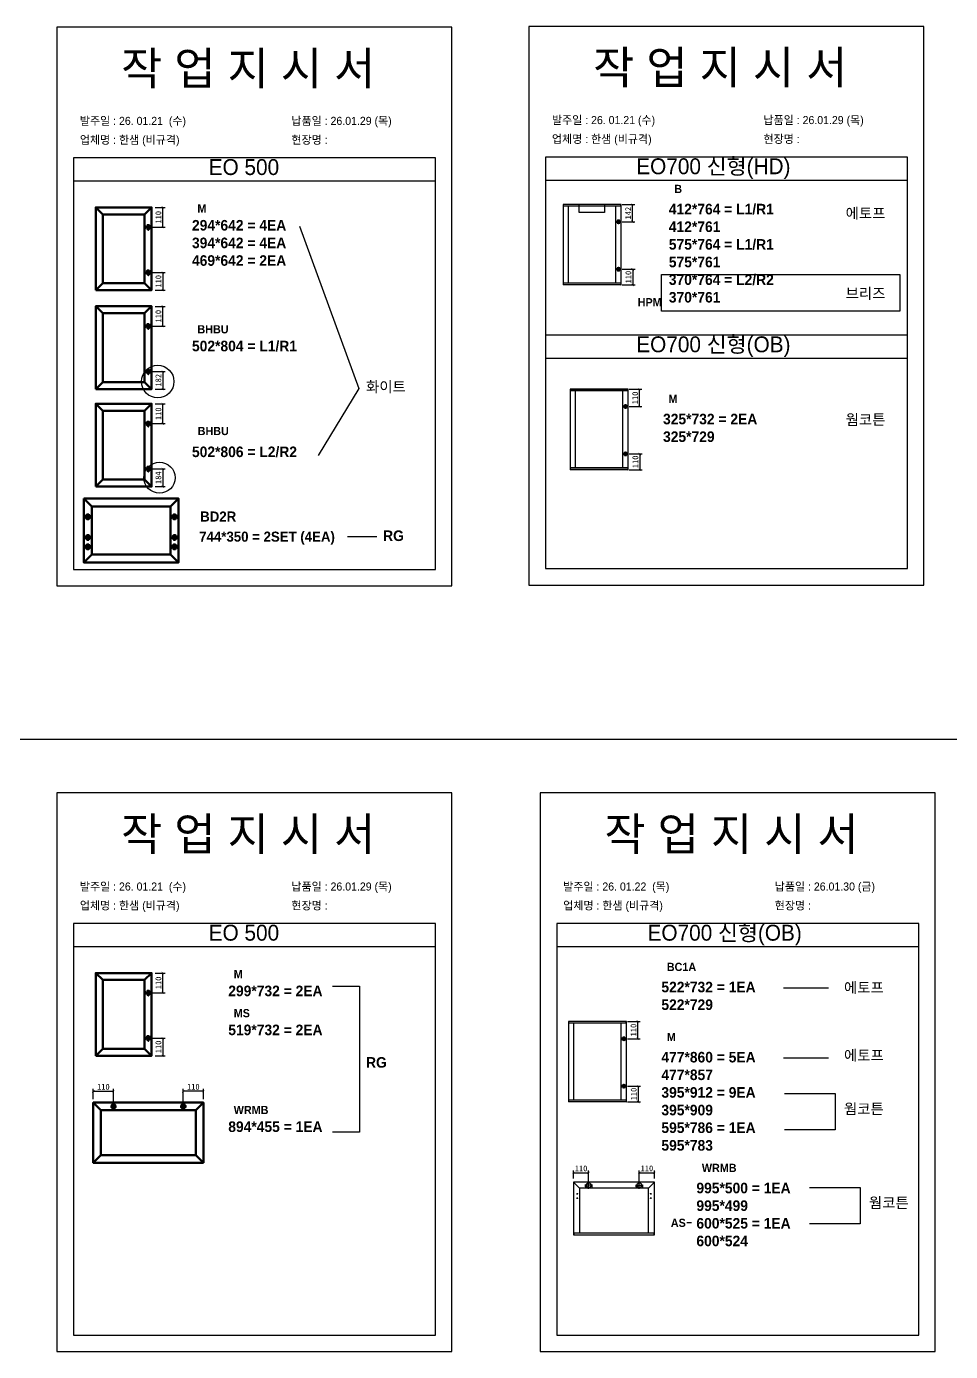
# Model space of a CAD drawing. Header units: millimetres. Extents: x -44117 to 256353, y -2095463 to 65325.
# Drawn here: x 110430 to 114361, y -654183 to -648547 of the extents above; entities that cross this region are included whole.
import ezdxf

# ---------------------------------------------------------------- set-up
doc = ezdxf.new("R2010")
doc.units = ezdxf.units.MM
doc.header["$LTSCALE"] = 10
doc.layers.add('Layer1', color=7, linetype='Continuous', lineweight=70)
doc.styles.add('MtX_Gulim', font='')
doc.styles.get('MtX_Gulim').set_extended_font_data('Gulim', bold=True)
doc.dimstyles.new('ISO-25', dxfattribs={"dimtxt": 2.5, "dimasz": 2.5, "dimexe": 1, "dimexo": 1, "dimtad": 1, "dimtxsty": 'Standard', "dimblk": 'ARCHTICK', "dimcen": 2.5, "dimadec": 0, "dimazin": 0, "dimtfac": 1, "dimtmove": 0, "dimatfit": 3, "dimfxl": 0, "dimarcsym": 0})

# ---------------------------------------------------------------- blocks, each defined once
blk = doc.blocks.new('_ArchTick')
at = {"color": 0, "linetype": 'ByBlock', "const_width": 0.15}
blk.add_lwpolyline([(-0.5, -0.5), (0.5, 0.5)], dxfattribs=at)
blk = doc.blocks.new('*D4579')
at = {"color": 0, "lineweight": -2}
for p, q in [((110977.4, -649316.4), (111020.2, -649316.4)), ((111010.2, -649400.5), (111010.2, -649316.4)), ((110963.3, -649400.5), (111020.2, -649400.5))]:
    blk.add_line(p, q, dxfattribs=at)
at = {"layer": 'Defpoints', "color": 0}
for p in [(110962.4, -649316.4), (111010.2, -649316.4), (110948.3, -649400.5)]:
    blk.add_point(p, dxfattribs=at)
at = {"color": 0, "lineweight": -2, "xscale": 10, "yscale": 10, "zscale": 10}
for p, rotation in [((111010.2, -649316.4), 90), ((111010.2, -649400.5), 270)]:
    blk.add_blockref('_ArchTick', p, dxfattribs=dict(at, rotation=rotation))
at = {"color": 0, "insert": (110991.4, -649358.5), "char_height": 25, "attachment_point": 5, "rotation": 90}
blk.add_mtext('110', dxfattribs=at)
blk = doc.blocks.new('*D4580')
at = {"color": 0, "lineweight": -2}
for p, q in [((110963.3, -649593.1), (111020.2, -649593.1)), ((111010.2, -649593.1), (111010.2, -649668.4)), ((110977.4, -649668.4), (111020.2, -649668.4))]:
    blk.add_line(p, q, dxfattribs=at)
at = {"layer": 'Defpoints', "color": 0}
for p in [(110948.3, -649593.1), (110962.4, -649668.4), (111010.2, -649668.4)]:
    blk.add_point(p, dxfattribs=at)
at = {"color": 0, "lineweight": -2, "xscale": 10, "yscale": 10, "zscale": 10}
for p, rotation in [((111010.2, -649593.1), 90), ((111010.2, -649668.4), 270)]:
    blk.add_blockref('_ArchTick', p, dxfattribs=dict(at, rotation=rotation))
at = {"color": 0, "insert": (110991.4, -649630.8), "char_height": 25, "attachment_point": 5, "rotation": 90}
blk.add_mtext('110', dxfattribs=at)
blk = doc.blocks.new('*D4581')
at = {"color": 0, "lineweight": -2}
for p, q in [((110977.4, -649737.4), (111020.2, -649737.4)), ((111010.2, -649821.5), (111010.2, -649737.4)), ((110963.3, -649821.5), (111020.2, -649821.5))]:
    blk.add_line(p, q, dxfattribs=at)
at = {"layer": 'Defpoints', "color": 0}
for p in [(110962.4, -649737.4), (111010.2, -649737.4), (110948.3, -649821.5)]:
    blk.add_point(p, dxfattribs=at)
at = {"color": 0, "lineweight": -2, "xscale": 10, "yscale": 10, "zscale": 10}
for p, rotation in [((111010.2, -649737.4), 90), ((111010.2, -649821.5), 270)]:
    blk.add_blockref('_ArchTick', p, dxfattribs=dict(at, rotation=rotation))
at = {"color": 0, "insert": (110991.4, -649779.4), "char_height": 25, "attachment_point": 5, "rotation": 90}
blk.add_mtext('110', dxfattribs=at)
blk = doc.blocks.new('*D4582')
at = {"color": 0, "lineweight": -2}
for p, q in [((110963.3, -650014.1), (111020.2, -650014.1)), ((111010.2, -650014.1), (111010.2, -650089.4)), ((110977.4, -650089.4), (111020.2, -650089.4))]:
    blk.add_line(p, q, dxfattribs=at)
at = {"layer": 'Defpoints', "color": 0}
for p in [(110948.3, -650014.1), (110962.4, -650089.4), (111010.2, -650089.4)]:
    blk.add_point(p, dxfattribs=at)
at = {"color": 0, "lineweight": -2, "xscale": 10, "yscale": 10, "zscale": 10}
for p, rotation in [((111010.2, -650014.1), 90), ((111010.2, -650089.4), 270)]:
    blk.add_blockref('_ArchTick', p, dxfattribs=dict(at, rotation=rotation))
at = {"color": 0, "insert": (110991.4, -650051.7), "char_height": 25, "attachment_point": 5, "rotation": 90}
blk.add_mtext('182', dxfattribs=at)
blk = doc.blocks.new('*D4583')
at = {"color": 0, "lineweight": -2}
for p, q in [((110977.4, -650152.1), (111020.2, -650152.1)), ((111010.2, -650236.3), (111010.2, -650152.1)), ((110963.3, -650236.3), (111020.2, -650236.3))]:
    blk.add_line(p, q, dxfattribs=at)
at = {"layer": 'Defpoints', "color": 0}
for p in [(110962.4, -650152.1), (111010.2, -650152.1), (110948.3, -650236.3)]:
    blk.add_point(p, dxfattribs=at)
at = {"color": 0, "lineweight": -2, "xscale": 10, "yscale": 10, "zscale": 10}
for p, rotation in [((111010.2, -650152.1), 90), ((111010.2, -650236.3), 270)]:
    blk.add_blockref('_ArchTick', p, dxfattribs=dict(at, rotation=rotation))
at = {"color": 0, "insert": (110991.4, -650194.2), "char_height": 25, "attachment_point": 5, "rotation": 90}
blk.add_mtext('110', dxfattribs=at)
blk = doc.blocks.new('*D4584')
at = {"color": 0, "lineweight": -2}
for p, q in [((110963.3, -650428.8), (111020.2, -650428.8)), ((111010.2, -650428.8), (111010.2, -650504.2)), ((110977.4, -650504.2), (111020.2, -650504.2))]:
    blk.add_line(p, q, dxfattribs=at)
at = {"layer": 'Defpoints', "color": 0}
for p in [(110948.3, -650428.8), (110962.4, -650504.2), (111010.2, -650504.2)]:
    blk.add_point(p, dxfattribs=at)
at = {"color": 0, "lineweight": -2, "xscale": 10, "yscale": 10, "zscale": 10}
for p, rotation in [((111010.2, -650428.8), 90), ((111010.2, -650504.2), 270)]:
    blk.add_blockref('_ArchTick', p, dxfattribs=dict(at, rotation=rotation))
at = {"color": 0, "insert": (110991.4, -650466.5), "char_height": 25, "attachment_point": 5, "rotation": 90}
blk.add_mtext('184', dxfattribs=at)
blk = doc.blocks.new('*D4585')
at = {"color": 0, "lineweight": -2}
for p, q in [((112964.1, -649304.1), (113018.7, -649304.1)), ((113008.7, -649377.7), (113008.7, -649304.1)), ((112964.1, -649377.7), (113018.7, -649377.7))]:
    blk.add_line(p, q, dxfattribs=at)
at = {"layer": 'Defpoints', "color": 0}
for p in [(112949.1, -649304.1), (113008.7, -649304.1), (112949.1, -649377.7)]:
    blk.add_point(p, dxfattribs=at)
at = {"color": 0, "lineweight": -2, "xscale": 10, "yscale": 10, "zscale": 10}
for p, rotation in [((113008.7, -649304.1), 90), ((113008.7, -649377.7), 270)]:
    blk.add_blockref('_ArchTick', p, dxfattribs=dict(at, rotation=rotation))
at = {"color": 0, "insert": (112989.9, -649340.9), "char_height": 25, "attachment_point": 5, "rotation": 90}
blk.add_mtext('142', dxfattribs=at)
blk = doc.blocks.new('*D4586')
at = {"color": 0, "lineweight": -2}
for p, q in [((112964.1, -649579.6), (113019.6, -649579.6)), ((113009.6, -649579.6), (113009.6, -649646.5)), ((112964.1, -649646.5), (113019.6, -649646.5))]:
    blk.add_line(p, q, dxfattribs=at)
at = {"layer": 'Defpoints', "color": 0}
for p in [(112949.1, -649579.6), (112949.1, -649646.5), (113009.6, -649646.5)]:
    blk.add_point(p, dxfattribs=at)
at = {"color": 0, "lineweight": -2, "xscale": 10, "yscale": 10, "zscale": 10}
for p, rotation in [((113009.6, -649579.6), 90), ((113009.6, -649646.5), 270)]:
    blk.add_blockref('_ArchTick', p, dxfattribs=dict(at, rotation=rotation))
at = {"color": 0, "insert": (112990.9, -649613), "char_height": 25, "attachment_point": 5, "rotation": 90}
blk.add_mtext('110', dxfattribs=at)
blk = doc.blocks.new('*D4587')
at = {"color": 0, "lineweight": -2}
for p, q in [((112993.8, -650090), (113048.5, -650090)), ((113038.5, -650163.6), (113038.5, -650090)), ((112993.8, -650163.6), (113048.5, -650163.6))]:
    blk.add_line(p, q, dxfattribs=at)
at = {"layer": 'Defpoints', "color": 0}
for p in [(112978.8, -650090), (113038.5, -650090), (112978.8, -650163.6)]:
    blk.add_point(p, dxfattribs=at)
at = {"color": 0, "lineweight": -2, "xscale": 10, "yscale": 10, "zscale": 10}
for p, rotation in [((113038.5, -650090), 90), ((113038.5, -650163.6), 270)]:
    blk.add_blockref('_ArchTick', p, dxfattribs=dict(at, rotation=rotation))
at = {"color": 0, "insert": (113019.7, -650126.8), "char_height": 25, "attachment_point": 5, "rotation": 90}
blk.add_mtext('110', dxfattribs=at)
blk = doc.blocks.new('*D4588')
at = {"color": 0, "lineweight": -2}
for p, q in [((112993.8, -650365.5), (113049.4, -650365.5)), ((113039.4, -650365.5), (113039.4, -650432.3)), ((112993.8, -650432.3), (113049.4, -650432.3))]:
    blk.add_line(p, q, dxfattribs=at)
at = {"layer": 'Defpoints', "color": 0}
for p in [(112978.8, -650365.5), (112978.8, -650432.3), (113039.4, -650432.3)]:
    blk.add_point(p, dxfattribs=at)
at = {"color": 0, "lineweight": -2, "xscale": 10, "yscale": 10, "zscale": 10}
for p, rotation in [((113039.4, -650365.5), 90), ((113039.4, -650432.3), 270)]:
    blk.add_blockref('_ArchTick', p, dxfattribs=dict(at, rotation=rotation))
at = {"color": 0, "insert": (113020.7, -650398.9), "char_height": 25, "attachment_point": 5, "rotation": 90}
blk.add_mtext('110', dxfattribs=at)
blk = doc.blocks.new('*D4595')
at = {"color": 0, "lineweight": -2}
for p, q in [((110977.4, -652573.3), (111020.2, -652573.3)), ((111010.2, -652657.5), (111010.2, -652573.3)), ((110963.3, -652657.5), (111020.2, -652657.5))]:
    blk.add_line(p, q, dxfattribs=at)
at = {"layer": 'Defpoints', "color": 0}
for p in [(110962.4, -652573.3), (111010.2, -652573.3), (110948.3, -652657.5)]:
    blk.add_point(p, dxfattribs=at)
at = {"color": 0, "lineweight": -2, "xscale": 10, "yscale": 10, "zscale": 10}
for p, rotation in [((111010.2, -652573.3), 90), ((111010.2, -652657.5), 270)]:
    blk.add_blockref('_ArchTick', p, dxfattribs=dict(at, rotation=rotation))
at = {"color": 0, "insert": (110991.4, -652615.4), "char_height": 25, "attachment_point": 5, "rotation": 90}
blk.add_mtext('110', dxfattribs=at)
blk = doc.blocks.new('*D4596')
at = {"color": 0, "lineweight": -2}
for p, q in [((110963.3, -652850.1), (111020.2, -652850.1)), ((111010.2, -652850.1), (111010.2, -652925.4)), ((110977.4, -652925.4), (111020.2, -652925.4))]:
    blk.add_line(p, q, dxfattribs=at)
at = {"layer": 'Defpoints', "color": 0}
for p in [(110948.3, -652850.1), (110962.4, -652925.4), (111010.2, -652925.4)]:
    blk.add_point(p, dxfattribs=at)
at = {"color": 0, "lineweight": -2, "xscale": 10, "yscale": 10, "zscale": 10}
for p, rotation in [((111010.2, -652850.1), 90), ((111010.2, -652925.4), 270)]:
    blk.add_blockref('_ArchTick', p, dxfattribs=dict(at, rotation=rotation))
at = {"color": 0, "insert": (110991.4, -652887.7), "char_height": 25, "attachment_point": 5, "rotation": 90}
blk.add_mtext('110', dxfattribs=at)
blk = doc.blocks.new('*D4597')
at = {"color": 0, "lineweight": -2}
for p, q in [((112986.8, -652779.2), (113041.4, -652779.2)), ((113031.4, -652852.8), (113031.4, -652779.2)), ((112986.8, -652852.8), (113041.4, -652852.8))]:
    blk.add_line(p, q, dxfattribs=at)
at = {"layer": 'Defpoints', "color": 0}
for p in [(112971.8, -652779.2), (113031.4, -652779.2), (112971.8, -652852.8)]:
    blk.add_point(p, dxfattribs=at)
at = {"color": 0, "lineweight": -2, "xscale": 10, "yscale": 10, "zscale": 10}
for p, rotation in [((113031.4, -652779.2), 90), ((113031.4, -652852.8), 270)]:
    blk.add_blockref('_ArchTick', p, dxfattribs=dict(at, rotation=rotation))
at = {"color": 0, "insert": (113012.7, -652816), "char_height": 25, "attachment_point": 5, "rotation": 90}
blk.add_mtext('110', dxfattribs=at)
blk = doc.blocks.new('*D4598')
at = {"color": 0, "lineweight": -2}
for p, q in [((112986.8, -653054.7), (113042.4, -653054.7)), ((113032.4, -653054.7), (113032.4, -653121.5)), ((112986.8, -653121.5), (113042.4, -653121.5))]:
    blk.add_line(p, q, dxfattribs=at)
at = {"layer": 'Defpoints', "color": 0}
for p in [(112971.8, -653054.7), (112971.8, -653121.5), (113032.4, -653121.5)]:
    blk.add_point(p, dxfattribs=at)
at = {"color": 0, "lineweight": -2, "xscale": 10, "yscale": 10, "zscale": 10}
for p, rotation in [((113032.4, -653054.7), 90), ((113032.4, -653121.5), 270)]:
    blk.add_blockref('_ArchTick', p, dxfattribs=dict(at, rotation=rotation))
at = {"color": 0, "insert": (113013.6, -653088.1), "char_height": 25, "attachment_point": 5, "rotation": 90}
blk.add_mtext('110', dxfattribs=at)
blk = doc.blocks.new('*D4599')
at = {"color": 0, "lineweight": -2}
for p, q in [((112757.5, -653447.9), (112757.5, -653413.3)), ((112757.5, -653423.3), (112822, -653423.3)), ((112822, -653460.6), (112822, -653413.3))]:
    blk.add_line(p, q, dxfattribs=at)
at = {"layer": 'Defpoints', "color": 0}
for p in [(112822, -653423.3), (112757.5, -653462.9), (112822, -653475.6)]:
    blk.add_point(p, dxfattribs=at)
at = {"color": 0, "lineweight": -2, "xscale": 10, "yscale": 10, "zscale": 10, "rotation": 180}
blk.add_blockref('_ArchTick', (112757.5, -653423.3), dxfattribs=at)
at = {"color": 0, "lineweight": -2, "xscale": 10, "yscale": 10, "zscale": 10}
blk.add_blockref('_ArchTick', (112822, -653423.3), dxfattribs=at)
at = {"color": 0, "insert": (112789.7, -653404.6), "char_height": 25, "attachment_point": 5}
blk.add_mtext('110', dxfattribs=at)
blk = doc.blocks.new('*D4600')
at = {"color": 0, "lineweight": -2}
for p, q in [((113037.5, -653460.6), (113037.5, -653413.3)), ((113037.5, -653423.3), (113102.1, -653423.3)), ((113102.1, -653447.9), (113102.1, -653413.3))]:
    blk.add_line(p, q, dxfattribs=at)
at = {"layer": 'Defpoints', "color": 0}
for p in [(113102.1, -653423.3), (113037.5, -653475.6), (113102.1, -653462.9)]:
    blk.add_point(p, dxfattribs=at)
at = {"color": 0, "lineweight": -2, "xscale": 10, "yscale": 10, "zscale": 10, "rotation": 180}
blk.add_blockref('_ArchTick', (113037.5, -653423.3), dxfattribs=at)
at = {"color": 0, "lineweight": -2, "xscale": 10, "yscale": 10, "zscale": 10}
blk.add_blockref('_ArchTick', (113102.1, -653423.3), dxfattribs=at)
at = {"color": 0, "insert": (113069.8, -653404.6), "char_height": 25, "attachment_point": 5}
blk.add_mtext('110', dxfattribs=at)
blk = doc.blocks.new('*D4605')
at = {"color": 0, "lineweight": -2}
for p, q in [((110714.5, -653109.3), (110714.5, -653066.4)), ((110714.5, -653076.4), (110800.4, -653076.4)), ((110800.4, -653125.7), (110800.4, -653066.4))]:
    blk.add_line(p, q, dxfattribs=at)
at = {"layer": 'Defpoints', "color": 0}
for p in [(110800.4, -653076.4), (110714.5, -653124.3), (110800.4, -653140.7)]:
    blk.add_point(p, dxfattribs=at)
at = {"color": 0, "lineweight": -2, "xscale": 10, "yscale": 10, "zscale": 10, "rotation": 180}
blk.add_blockref('_ArchTick', (110714.5, -653076.4), dxfattribs=at)
at = {"color": 0, "lineweight": -2, "xscale": 10, "yscale": 10, "zscale": 10}
blk.add_blockref('_ArchTick', (110800.4, -653076.4), dxfattribs=at)
at = {"color": 0, "insert": (110757.5, -653057.7), "char_height": 25, "attachment_point": 5}
blk.add_mtext('110', dxfattribs=at)
blk = doc.blocks.new('*D4606')
at = {"color": 0, "lineweight": -2}
for p, q in [((111097.2, -653125.7), (111097.2, -653066.4)), ((111183.1, -653076.4), (111097.2, -653076.4)), ((111183.1, -653109.3), (111183.1, -653066.4))]:
    blk.add_line(p, q, dxfattribs=at)
at = {"layer": 'Defpoints', "color": 0}
for p in [(111097.2, -653076.4), (111097.2, -653140.7), (111183.1, -653124.3)]:
    blk.add_point(p, dxfattribs=at)
at = {"color": 0, "lineweight": -2, "xscale": 10, "yscale": 10, "zscale": 10, "rotation": 180}
blk.add_blockref('_ArchTick', (111097.2, -653076.4), dxfattribs=at)
at = {"color": 0, "lineweight": -2, "xscale": 10, "yscale": 10, "zscale": 10}
blk.add_blockref('_ArchTick', (111183.1, -653076.4), dxfattribs=at)
at = {"color": 0, "insert": (111140.1, -653057.7), "char_height": 25, "attachment_point": 5}
blk.add_mtext('110', dxfattribs=at)

msp = doc.modelspace()

# ---------------------------------------------------------------- linework, layer by layer
for p, q in [((112169.80596, -649105.59826), (110629.80596, -649105.59826)), ((114178.11329, -649102.17754), (112638.11329, -649102.17754)), ((112169.80596, -649205.59826), (110629.80596, -649205.59826)), ((114178.11329, -649202.17754), (112638.11329, -649202.17754)), ((112713.20784, -649304.34381), (112713.20784, -649646.2307)), ((112959.70848, -649304.78654), (112713.20784, -649304.78654)), ((112959.46252, -649304.09785), (112713.4538, -649304.09785)), ((112958.47867, -649311.4767), (112958.47867, -649304.09785)), ((112959.70848, -649646.2307), (112959.70848, -649304.34381)), ((112959.70848, -649311.4767), (112713.20784, -649311.4767)), ((112735.09844, -649310.98478), (112735.09844, -649639.09781)), ((112937.57192, -649639.09781), (112937.57192, -649311.4767)), ((111591.45953, -649395.85878), (111844.75641, -650086.89202)), ((112959.70848, -649639.09781), (112713.20784, -649639.09781)), ((112959.70848, -649645.78797), (112713.20784, -649645.78797)), ((112959.46252, -649646.47667), (112713.4538, -649646.47667)), ((112714.43765, -649646.47667), (112714.43765, -649639.09781)), ((112958.47867, -649639.09781), (112958.47867, -649646.47667)), ((114178.11329, -649859.609), (112638.11329, -649859.609)), ((114178.11329, -649959.609), (112638.11329, -649959.609)), ((111844.75641, -650086.89202), (111670.91905, -650371.84119)), ((112742.98271, -650090.21255), (112742.98271, -650432.09944)), ((112989.48335, -650090.65528), (112742.98271, -650090.65528)), ((112989.48335, -650097.34545), (112742.98271, -650097.34545)), ((112989.23739, -650089.96659), (112743.22867, -650089.96659)), ((112764.87331, -650096.85352), (112764.87331, -650424.96656)), ((112967.34679, -650424.96656), (112967.34679, -650097.34545)), ((112988.25354, -650097.34545), (112988.25354, -650089.96659)), ((112989.48335, -650432.09944), (112989.48335, -650090.21255)), ((112989.48335, -650424.96656), (112742.98271, -650424.96656)), ((112989.48335, -650431.65672), (112742.98271, -650431.65672)), ((112989.23739, -650432.34541), (112743.22867, -650432.34541)), ((112744.21252, -650432.34541), (112744.21252, -650424.96656)), ((112988.25354, -650424.96656), (112988.25354, -650432.34541)), ((111795.41569, -650716.12822), (111921.44934, -650716.12822)), ((112169.80596, -652362.55352), (110629.80596, -652362.55352)), ((114226.11402, -652362.55352), (112686.11402, -652362.55352)), ((112169.80596, -652462.55352), (110629.80596, -652462.55352)), ((114226.11402, -652462.55352), (112686.11402, -652462.55352)), ((113650.43453, -652635.92199), (113842.57774, -652635.92199)), ((112735.94829, -652779.41176), (112735.94829, -653121.29865)), ((112982.44894, -652779.85449), (112735.94829, -652779.85449)), ((112982.44894, -652786.54465), (112735.94829, -652786.54465)), ((112982.20297, -652779.1658), (112736.19426, -652779.1658)), ((112757.83889, -652786.05273), (112757.83889, -653114.16576)), ((112960.31237, -653114.16576), (112960.31237, -652786.54465)), ((112981.21913, -652786.54465), (112981.21913, -652779.1658)), ((112982.44894, -653121.29865), (112982.44894, -652779.41176)), ((113650.43453, -652934.24962), (113842.57774, -652934.24962)), ((112982.44894, -653114.16576), (112735.94829, -653114.16576)), ((112982.44894, -653120.85592), (112735.94829, -653120.85592)), ((112982.20297, -653121.54462), (112736.19426, -653121.54462)), ((112737.1781, -653121.54462), (112737.1781, -653114.16576)), ((112981.21913, -653114.16576), (112981.21913, -653121.54462)), ((112757.17889, -653462.89565), (112757.17889, -653687.23597)), ((112783.51964, -653489.2364), (112757.26557, -653462.68637)), ((113102.06472, -653462.59968), (112757.47485, -653462.59968)), ((112838.13832, -653475.62208), (112805.85149, -653475.62208)), ((112808.67654, -653479.17364), (112808.67654, -653483.90905)), ((112821.9949, -653491.76549), (112821.9949, -653459.47866)), ((112835.31326, -653479.17364), (112835.31326, -653483.90905)), ((113021.40126, -653475.62208), (113053.6881, -653475.62208)), ((113024.22633, -653479.17364), (113024.22633, -653483.90905)), ((113037.54469, -653491.76549), (113037.54469, -653459.47866)), ((113050.86304, -653479.17364), (113050.86304, -653483.90905)), ((113076.01993, -653489.2364), (113102.274, -653462.68637)), ((113102.36069, -653687.23597), (113102.36069, -653462.89565)), ((112770.49725, -653512.32155), (112776.41652, -653512.32155)), ((112770.49725, -653531.26321), (112776.41652, -653531.26321)), ((112773.45688, -653509.36192), (112773.45688, -653515.28118)), ((112773.45688, -653528.30358), (112773.45688, -653534.22285)), ((112783.51964, -653489.2364), (112783.51964, -653679.24496)), ((113076.01993, -653489.2364), (112783.51964, -653489.2364)), ((112811.04425, -653481.54135), (112806.30883, -653481.54135)), ((112837.68096, -653481.54135), (112832.94555, -653481.54135)), ((113026.59404, -653481.54135), (113021.85862, -653481.54135)), ((113053.23075, -653481.54135), (113048.49534, -653481.54135)), ((113076.01993, -653678.65303), (113076.01993, -653489.2364)), ((113089.04233, -653512.32155), (113083.12306, -653512.32155)), ((113089.04233, -653531.26321), (113083.12306, -653531.26321)), ((113086.0827, -653509.36192), (113086.0827, -653515.28118)), ((113086.0827, -653528.30358), (113086.0827, -653534.22285)), ((113239.53322, -653634.01626), (113260.07485, -653634.01626)), ((112757.17889, -653678.65303), (113102.36069, -653678.65303)), ((112757.17889, -653686.70324), (113102.06472, -653686.70324)), ((112757.47485, -653687.53194), (113102.06472, -653687.53194)), ((112758.6587, -653678.65303), (112758.6587, -653687.53194)), ((113100.88087, -653687.53194), (113100.88087, -653678.65303))]:
    msp.add_line(p, q)
at = {"color": 1}
msp.add_line((104015.69829, -651579.06976), (196284.84516, -651579.06976), dxfattribs=at)
msp.add_line((104015.69829, -651579.06976), (196284.84516, -651579.06976), dxfattribs=at)
for points in [[(110559.80596, -650926.42853), (112239.80596, -650926.42853), (112239.80596, -648550.42853), (110559.80596, -648550.42853)], [(112568.11329, -650923.00782), (114248.11329, -650923.00782), (114248.11329, -648547.00782), (112568.11329, -648547.00782)], [(113131.54085, -649602.3849), (114145.95798, -649602.3849), (114145.95798, -649758.49169), (113131.54085, -649758.49169)], [(110559.80596, -654183.3838), (112239.80596, -654183.3838), (112239.80596, -651807.3838), (110559.80596, -651807.3838)], [(112616.11402, -654183.3838), (114296.11402, -654183.3838), (114296.11402, -651807.3838), (112616.11402, -651807.3838)]]:
    msp.add_lwpolyline(points, close=True)
for points in [[(110629.80596, -649105.59826), (110629.80596, -650856.42853), (112169.80596, -650856.42853), (112169.80596, -649105.59826)], [(112638.11329, -649102.17754), (112638.11329, -650853.00782), (114178.11329, -650853.00782), (114178.11329, -649102.17754)], [(112889.95073, -649304.09785), (112889.95073, -649337.61627), (112781.88073, -649337.61627), (112781.88073, -649304.09785)], [(110629.80596, -652362.55352), (110629.80596, -654113.3838), (112169.80596, -654113.3838), (112169.80596, -652362.55352)], [(112686.11402, -652362.55352), (112686.11402, -654113.3838), (114226.11402, -654113.3838), (114226.11402, -652362.55352)], [(111731.83237, -652628.85851), (111847.66991, -652628.85851), (111847.66991, -653249.87642), (111731.83237, -653249.87642)], [(113655.49093, -653085.94163), (113870.38795, -653085.94163), (113870.38795, -653240.16185), (113655.49093, -653240.16185)], [(113761.67534, -653485.39727), (113976.57236, -653485.39727), (113976.57236, -653639.61749), (113761.67534, -653639.61749)]]:
    msp.add_lwpolyline(points)
for centre, radius in [((110988.54216, -650057.44566), 69.1648), ((110996.22714, -650466.2865), 66.09081)]:
    msp.add_circle(centre, radius, dxfattribs=at)
for centre, radius in [((112808.67654, -653481.54135), 0.94708), ((112821.9949, -653475.62208), 10.35872), ((112835.31326, -653481.54135), 0.94708), ((113024.22633, -653481.54135), 0.94708), ((113037.54469, -653475.62208), 10.35872), ((113050.86304, -653481.54135), 0.94708), ((112773.45688, -653512.32155), 0.88789), ((112773.45688, -653531.26321), 0.88789), ((113086.0827, -653512.32155), 0.88789), ((113086.0827, -653531.26321), 0.88789)]:
    msp.add_circle(centre, radius)
for centre, radius, start, end in [((112959.46252, -649304.34381), 0.24596, 0, 90), ((112713.4538, -649646.2307), 0.24596, 180, 270), ((112959.46252, -649646.2307), 0.24596, 270, 0), ((112989.23739, -650090.21255), 0.24596, 0, 90), ((112743.22867, -650432.09945), 0.24596, 180, 270), ((112989.23739, -650432.09945), 0.24596, 270, 0), ((112982.20297, -652779.41176), 0.24596, 0, 90), ((112736.19426, -653121.29865), 0.24596, 180, 270), ((112982.20297, -653121.29865), 0.24596, 270, 0), ((112757.47485, -653462.89565), 0.29596, 90, 180), ((113102.06472, -653462.89565), 0.29596, 0, 90), ((112757.47485, -653687.23597), 0.29596, 180, 270), ((113102.06472, -653687.23597), 0.29596, 270, 0)]:
    msp.add_arc(centre, radius, start, end)
at = {"layer": 'Layer1'}
for p, q in [((110754.86342, -649346.03137), (110725.21308, -649316.38103)), ((110932.76547, -649346.03137), (110962.41581, -649316.38103)), ((110936.02315, -649400.52593), (110960.67215, -649400.52593)), ((112949.0705, -649368.64913), (112949.0705, -649386.77953)), ((112949.0705, -649588.65749), (112949.0705, -649570.52709)), ((110725.21308, -649668.41792), (110754.86342, -649638.76758)), ((110962.41581, -649668.41792), (110932.76547, -649638.76758)), ((110932.76547, -649638.76758), (110962.41581, -649668.41792)), ((110936.02315, -649593.09476), (110960.67215, -649593.09476)), ((110754.86342, -649767.0161), (110725.21308, -649737.36576)), ((110932.76547, -649767.0161), (110962.41581, -649737.36576)), ((110936.02315, -649821.51066), (110960.67215, -649821.51066)), ((110936.02315, -650014.07949), (110960.67215, -650014.07949)), ((110725.21308, -650089.40265), (110754.86342, -650059.75231)), ((110962.41581, -650089.40265), (110932.76547, -650059.75231)), ((110932.76547, -650059.75231), (110962.41581, -650089.40265)), ((110754.86342, -650181.76477), (110725.21308, -650152.11443)), ((110932.76547, -650181.76477), (110962.41581, -650152.11443)), ((112978.84537, -650154.51787), (112978.84537, -650172.64827)), ((110936.02315, -650236.25933), (110960.67215, -650236.25933)), ((112978.84537, -650374.52623), (112978.84537, -650356.39583)), ((110936.02315, -650428.82816), (110960.67215, -650428.82816)), ((110725.21308, -650504.15132), (110754.86342, -650474.50098)), ((110962.41581, -650504.15132), (110932.76547, -650474.50098)), ((110932.76547, -650474.50098), (110962.41581, -650504.15132)), ((110674.18052, -650555.23294), (110708.14915, -650589.20157)), ((111043.51955, -650589.20157), (111077.48818, -650555.23294)), ((110691.04691, -650618.66734), (110691.04691, -650646.90622)), ((111059.88725, -650618.66734), (111059.88725, -650646.90622)), ((110691.51028, -650706.24375), (110691.51028, -650734.48263)), ((111060.35061, -650706.24375), (111060.35061, -650734.48263)), ((110691.04691, -650746.5567), (110691.04691, -650774.79559)), ((111059.88725, -650746.5567), (111059.88725, -650774.79559)), ((110674.18052, -650826.98196), (110708.14915, -650793.01333)), ((110708.14915, -650793.01333), (110674.18052, -650826.98196)), ((111043.51955, -650793.01333), (111077.48818, -650826.98196)), ((110754.86342, -652602.98663), (110725.21308, -652573.33629)), ((110932.76547, -652602.98663), (110962.41581, -652573.33629)), ((110936.02315, -652657.48119), (110960.67215, -652657.48119)), ((110936.02315, -652850.05003), (110960.67215, -652850.05003)), ((112971.81095, -652843.71708), (112971.81095, -652861.84748)), ((110725.21308, -652925.37318), (110754.86342, -652895.72284)), ((110962.41581, -652925.37318), (110932.76547, -652895.72284)), ((110932.76547, -652895.72284), (110962.41581, -652925.37318)), ((112971.81095, -653063.72544), (112971.81095, -653045.59504)), ((110746.59665, -653156.3537), (110714.53333, -653124.29038)), ((110787.07609, -653140.66542), (110813.73105, -653140.66542)), ((111110.52808, -653140.66542), (111083.87312, -653140.66542)), ((111183.07084, -653124.29038), (111151.00752, -653156.3537)), ((111151.00752, -653156.3537), (111183.07084, -653124.29038)), ((110746.59665, -653348.73365), (110714.53333, -653380.79697)), ((111183.07084, -653380.79697), (111151.00752, -653348.73365))]:
    msp.add_line(p, q, dxfattribs=at)
for points in [[(110725.21308, -649668.41792), (110962.41581, -649668.41792), (110962.41581, -649316.38103), (110725.21308, -649316.38103)], [(110754.86342, -649638.76758), (110932.76547, -649638.76758), (110932.76547, -649346.03137), (110754.86342, -649346.03137)], [(110948.34765, -649388.20143), (110948.34765, -649412.85043)], [(112958.1357, -649377.71433), (112940.0053, -649377.71433)], [(110948.34765, -649580.77026), (110948.34765, -649605.41926)], [(112958.1357, -649579.59229), (112940.0053, -649579.59229)], [(110725.21308, -650089.40265), (110962.41581, -650089.40265), (110962.41581, -649737.36576), (110725.21308, -649737.36576)], [(110754.86342, -650059.75231), (110932.76547, -650059.75231), (110932.76547, -649767.0161), (110754.86342, -649767.0161)], [(110948.34765, -649809.18616), (110948.34765, -649833.83516)], [(110948.34765, -650001.75499), (110948.34765, -650026.40399)], [(110725.21308, -650504.15132), (110962.41581, -650504.15132), (110962.41581, -650152.11443), (110725.21308, -650152.11443)], [(110754.86342, -650474.50098), (110932.76547, -650474.50098), (110932.76547, -650181.76477), (110754.86342, -650181.76477)], [(112987.91057, -650163.58307), (112969.78017, -650163.58307)], [(110948.34765, -650223.93483), (110948.34765, -650248.58383)], [(112987.91057, -650365.46103), (112969.78017, -650365.46103)], [(110948.34765, -650416.50366), (110948.34765, -650441.15266)], [(110674.18052, -650555.23294), (110674.18052, -650826.98196), (111077.48818, -650826.98196), (111077.48818, -650555.23294)], [(110708.14915, -650589.20157), (110708.14915, -650793.01333), (111043.51955, -650793.01333), (111043.51955, -650589.20157)], [(110705.16636, -650632.78678), (110676.92747, -650632.78678)], [(111074.00669, -650632.78678), (111045.7678, -650632.78678)], [(110705.16636, -650760.67614), (110676.92747, -650760.67614)], [(110705.62972, -650720.36319), (110677.39084, -650720.36319)], [(111074.00669, -650760.67614), (111045.7678, -650760.67614)], [(111074.47006, -650720.36319), (111046.23117, -650720.36319)], [(110725.21308, -652925.37318), (110962.41581, -652925.37318), (110962.41581, -652573.33629), (110725.21308, -652573.33629)], [(110754.86342, -652895.72284), (110932.76547, -652895.72284), (110932.76547, -652602.98663), (110754.86342, -652602.98663)], [(110948.34765, -652645.15669), (110948.34765, -652669.80569)], [(110948.34765, -652837.72553), (110948.34765, -652862.37452)], [(112980.87615, -652852.78228), (112962.74575, -652852.78228)], [(112980.87615, -653054.66024), (112962.74575, -653054.66024)], [(111183.07084, -653380.79697), (111183.07084, -653124.29038), (110714.53333, -653124.29038), (110714.53333, -653380.79697)], [(110800.40357, -653127.33794), (110800.40357, -653153.9929)], [(111097.2006, -653127.33794), (111097.2006, -653153.9929)], [(111151.00752, -653348.73365), (111151.00752, -653156.3537), (110746.59665, -653156.3537), (110746.59665, -653348.73365)]]:
    msp.add_lwpolyline(points, close=True, dxfattribs=at)
for centre, radius in [((110948.34765, -649400.52593), 8.21633), ((112949.0705, -649377.71433), 6.04347), ((110948.34765, -649593.09476), 8.21633), ((112949.0705, -649579.59229), 6.04347), ((110948.34765, -649821.51066), 8.21633), ((110948.34765, -650014.07949), 8.21633), ((112978.84537, -650163.58307), 6.04347), ((110948.34765, -650236.25933), 8.21633), ((112978.84537, -650365.46103), 6.04347), ((110948.34765, -650428.82816), 8.21633), ((110691.04691, -650632.78678), 9.41296), ((111059.88725, -650632.78678), 9.41296), ((110691.51028, -650720.36319), 9.41296), ((111060.35061, -650720.36319), 9.41296), ((110691.04691, -650760.67614), 9.41296), ((111059.88725, -650760.67614), 9.41296), ((110948.34765, -652657.48119), 8.21633), ((110948.34765, -652850.05003), 8.21633), ((112971.81095, -652852.78228), 6.04347), ((112971.81095, -653054.66024), 6.04347), ((110800.40357, -653140.66542), 8.88499), ((111097.2006, -653140.66542), 8.88499)]:
    msp.add_circle(centre, radius, dxfattribs=at)

# ---------------------------------------------------------------- texts
at = {"linetype": 'Continuous', "style": 'MtX_Gulim'}
for s, height, p in [('B', 35.04934, (113186.2923, -649255.56271)), ('M', 35.04934, (111157.58848, -649338.82649)), ('HPM', 35.049344, (113030.57503, -649737.46404)), ('BHBU', 35.049344, (111157.58848, -649852.55974)), ('M', 35.04934, (113161.64811, -650148.69585)), ('BHBU', 35.049344, (111158.64155, -650285.25215)), ('BD2R', 43.013098, (111169.43879, -650653.02883)), ('744*350 = 2SET (4EA)', 43.0130975, (111165.21075, -650738.60114)), ('M', 35.04934, (111312.03853, -652595.78176)), ('BC1A', 35.049344, (113154.61369, -652564.84943)), ('MS', 35.049344, (111312.03853, -652761.63169)), ('M', 35.04934, (113154.61369, -652863.17705)), ('WRMB', 35.049344, (111312.03853, -653173.49849)), ('WRMB', 35.049344, (113303.56553, -653419.84653))]:
    msp.add_text(s, height=height, dxfattribs=at).set_placement(p)
at = {"color": 1, "linetype": 'Continuous', "style": 'MtX_Gulim'}
msp.add_text('AS', height=35.049344, dxfattribs=at).set_placement((113171.58784, -653653.72338))
at = {"attachment_point": 1}
for s, width, gutter_width, heights, insert, char_height in [('{\\fGulim|b0|i0|c129|p50;작 업 지 시 서}', 3307.3198183, 12.5, [-155.84554], (112840.91989, -648651.17033), 140), ('{\\fGulim|b0|i0|c129|p50;작 업 지 시 서}', 3307.3198183, 12.5, [-155.84554], (110832.61257, -648654.59105), 140), ('\\pt11;{\\fGulim|b0|i0|c129|p50;발주일 : 26. 01.21  (수)}', 3307.3198183, 12.5, [34.50412], (110657.40321, -648931.31147), 34.3), ('{\\fGulim|b0|i0|c129|p50;납품일 : 26.01.29 (목)}', 3307.3198183, 12.5, [35.09023], (111557.3812, -648931.31147), 34.3), ('\\pt11;{\\fGulim|b0|i0|c129|p50;발주일 : 26. 01.21 (수)}', 3307.3198183, 12.5, [34.50412], (112665.71054, -648927.89075), 34.3), ('{\\fGulim|b0|i0|c129|p50;납품일 : 26.01.29 (목)}', 3307.3198183, 12.5, [35.09023], (113565.68852, -648927.89075), 34.3), ('{\\fGulim|b0|i0|c129|p50;업체명 : 한샘 (비규격)}', 3307.3198183, 12.5, [36.11279], (110657.40321, -649011.96764), 34.3), ('{\\fGulim|b0|i0|c129|p50;현장명 : }', 3307.3198183, 12.5, [-38.2735], (111557.3812, -649011.96764), 34.3), ('{\\fGulim|b0|i0|c129|p50;업체명 : 한샘 (비규격)}', 3307.3198183, 12.5, [36.11279], (112665.71054, -649008.54693), 34.3), ('{\\fGulim|b0|i0|c129|p50;현장명 : }', 3307.3198183, 12.5, [-38.2735], (113565.68852, -649008.54693), 34.3), ('{\\fGulim|b0|i0|c129|p50;EO 500}', 1597.0710432, 6.03612, [-69.31494], (111205.33037, -649111.12697), 67.6045736), ('{\\fGulim|b0|i0|c129|p50;EO700 신형(HD)}', 1597.0710432, 6.03612, [-85.06834], (113024.45435, -649107.70625), 67.6045736), ('{\\f굴림|b1|i0|c129|p50;412*764 = L1/R1^J\\C1;412*761\\P\\C256;575*764 = L1/R1\\P\\C1;575*761\\P\\C256;370*764 = L2/R2\\P\\C1;370*761}', 13607.1496112, 175, [-433.9881], (113163.06514, -649301.24974), 45), ('{\\f굴림|b1|i0|c129|p50;에토프}', 13607.1496112, 175, [-50.05952], (113915.37189, -649318.99159), 45), ('{\\f굴림|b1|i0|c129|p50;294*642 = 4EA\\P394*642 = 4EA\\P469*642 = 2EA}', 13607.1496112, 175, [869.63134], (111134.36132, -649369.98412), 45), ('{\\f굴림|b1|i0|c129|p50;브리즈}', 13607.1496112, 175, [-50], (113915.37189, -649659.98849), 45), ('{\\fGulim|b0|i0|c129|p50;EO700 신형(OB)}', 1597.0710432, 6.03612, [-85.06834], (113024.45435, -649865.13771), 67.6045736), ('{\\f굴림|b1|i0|c129|p50;502*804 = L1/R1\\P\\P\\P\\P\\P\\P502*806 = L2/R2}', 13607.1496112, 175, [869.63134], (111134.36132, -649883.71737), 45), ('{\\f굴림|b1|i0|c129|p50;화이트}', 13607.1496112, 175, [-50], (111874.88583, -650057.0141), 45), ('{\\f굴림|b1|i0|c129|p50;325*732 = 2EA^J\\C1;325*729}', 13607.1496112, 175, [-121.25], (113138.42095, -650194.38289), 45), ('{\\f굴림|b1|i0|c129|p50;웜코튼}', 13607.1496112, 175, [-48.57143], (113915.37189, -650196.92351), 45), ('{\\f굴림|b1|i0|c129|p50;RG}', 13607.1496112, 175, [-46.25], (111947.57826, -650690.72015), 45), ('{\\fGulim|b0|i0|c129|p50;작 업 지 시 서}', 3307.3198183, 12.5, [-155.84554], (110832.61257, -651911.54631), 140), ('{\\fGulim|b0|i0|c129|p50;작 업 지 시 서}', 3307.3198183, 12.5, [-155.84554], (112888.92063, -651911.54631), 140), ('\\pt11;{\\fGulim|b0|i0|c129|p50;발주일 : 26. 01.21  (수)}', 3307.3198183, 12.5, [34.50412], (110657.40321, -652188.26673), 34.3), ('{\\fGulim|b0|i0|c129|p50;납품일 : 26.01.29 (목)}', 3307.3198183, 12.5, [35.09023], (111557.3812, -652188.26673), 34.3), ('\\pt11;{\\fGulim|b0|i0|c129|p50;발주일 : 26. 01.22  (목)}', 3307.3198183, 12.5, [34.50412], (112713.71127, -652188.26673), 34.3), ('{\\fGulim|b0|i0|c129|p50;납품일 : 26.01.30 (금)}', 3307.3198183, 12.5, [35.09023], (113613.68925, -652188.26673), 34.3), ('{\\fGulim|b0|i0|c129|p50;업체명 : 한샘 (비규격)}', 3307.3198183, 12.5, [36.11279], (110657.40321, -652268.92291), 34.3), ('{\\fGulim|b0|i0|c129|p50;현장명 : }', 3307.3198183, 12.5, [-38.2735], (111557.3812, -652268.92291), 34.3), ('{\\fGulim|b0|i0|c129|p50;업체명 : 한샘 (비규격)}', 3307.3198183, 12.5, [36.11279], (112713.71127, -652268.92291), 34.3), ('{\\fGulim|b0|i0|c129|p50;현장명 : }', 3307.3198183, 12.5, [-38.2735], (113613.68925, -652268.92291), 34.3), ('{\\fGulim|b0|i0|c129|p50;EO 500}', 1597.0710432, 6.03612, [-69.31494], (111205.33037, -652368.08223), 67.6045736), ('{\\fGulim|b0|i0|c129|p50;EO700 신형(OB)}', 1597.0710432, 6.03612, [-85.06834], (113072.45508, -652368.08223), 67.6045736), ('{\\f굴림|b1|i0|c129|p50;299*732 = 2EA}', 13607.1496112, 175, [869.63134], (111288.81137, -652626.93938), 45), ('{\\f굴림|b1|i0|c129|p50;522*732 = 1EA^J\\C1;522*729}', 13607.1496112, 175, [-121.30952], (113131.38654, -652610.53646), 45), ('{\\f굴림|b1|i0|c129|p50;에토프}', 13607.1496112, 175, [-50.05952], (113908.33748, -652613.07709), 45), ('{\\f굴림|b1|i0|c129|p50;519*732 = 2EA}', 13607.1496112, 175, [869.63134], (111288.81137, -652792.78932), 45), ('{\\f굴림|b1|i0|c129|p50;477*860 = 5EA^J\\C1;477*857\\P\\C256;395*912 = 9EA\\P\\C1;395*909\\P\\C256;595*786 = 1EA\\P\\C1;595*783}', 13607.1496112, 175, [-421.72619], (113131.38654, -652908.86409), 45), ('{\\f굴림|b1|i0|c129|p50;에토프}', 13607.1496112, 175, [-50.05952], (113908.33748, -652901.29192), 45), ('{\\f굴림|b1|i0|c129|p50;RG}', 13607.1496112, 175, [-46.25], (111874.88583, -652931.06195), 45), ('{\\f굴림|b1|i0|c129|p50;웜코튼}', 13607.1496112, 175, [-48.57143], (113908.33748, -653128.82994), 45), ('{\\f굴림|b1|i0|c129|p50;894*455 = 1EA}', 13607.1496112, 175, [869.63134], (111288.81137, -653204.65612), 45), ('{\\f굴림|b1|i0|c129|p50;995*500 = 1EA^J\\C1;995*499\\P\\C256;600*525 = 1EA\\P\\C1;600*524}', 13607.1496112, 175, [-271.54762], (113280.33837, -653465.53357), 45), ('{\\f굴림|b1|i0|c129|p50;웜코튼}', 13607.1496112, 175, [-48.57143], (114014.52189, -653528.28558), 45)]:
    msp.add_mtext_dynamic_manual_height_columns(s, width=width, gutter_width=gutter_width, heights=heights, dxfattribs=dict(at, insert=insert, char_height=char_height))

# ---------------------------------------------------------------- dimensions: what is measured, and where the dimension line sits
for base, p1, p2, angle, text, picture, middle in [((113008.68427, -649304.09785), (112949.0705, -649377.71433), (112949.0705, -649304.09785), 90, '142', '*D4585', (112989.93427, -649340.90609)), ((111010.17528, -649316.38103), (110948.34765, -649400.52593), (110962.41581, -649316.38103), 90, '110', '*D4579', (110991.42528, -649358.45348)), ((111010.17528, -649668.41792), (110948.34765, -649593.09476), (110962.41581, -649668.41792), 90, '110', '*D4580', (110991.42528, -649630.75634)), ((113009.63775, -649646.47667), (112949.0705, -649579.59229), (112949.0705, -649646.47667), 90, '110', '*D4586', (112990.88775, -649613.03448)), ((111010.17528, -649737.36576), (110948.34765, -649821.51066), (110962.41581, -649737.36576), 90, '110', '*D4581', (110991.42528, -649779.43821)), ((111010.17528, -650089.40265), (110948.34765, -650014.07949), (110962.41581, -650089.40265), 90, '182', '*D4582', (110991.42528, -650051.74107)), ((113038.45914, -650089.96659), (112978.84537, -650163.58307), (112978.84537, -650089.96659), 90, '110', '*D4587', (113019.70914, -650126.77483)), ((111010.17528, -650152.11443), (110948.34765, -650236.25933), (110962.41581, -650152.11443), 90, '110', '*D4583', (110991.42528, -650194.18688)), ((113039.41262, -650432.34541), (112978.84537, -650365.46103), (112978.84537, -650432.34541), 90, '110', '*D4588', (113020.66262, -650398.90322)), ((111010.17528, -650504.15132), (110948.34765, -650428.82816), (110962.41581, -650504.15132), 90, '184', '*D4584', (110991.42528, -650466.48974)), ((111010.17528, -652573.33629), (110948.34765, -652657.48119), (110962.41581, -652573.33629), 90, '110', '*D4595', (110991.42528, -652615.40874)), ((113031.42472, -652779.1658), (112971.81095, -652852.78228), (112971.81095, -652779.1658), 90, '110', '*D4597', (113012.67472, -652815.97404)), ((111010.17528, -652925.37318), (110948.34765, -652850.05003), (110962.41581, -652925.37318), 90, '110', '*D4596', (110991.42528, -652887.7116)), ((110800.40357, -653076.43409), (110714.53333, -653124.29038), (110800.40357, -653140.66542), 180, '110', '*D4605', (110757.46845, -653057.68409)), ((113032.3782, -653121.54462), (112971.81095, -653054.66024), (112971.81095, -653121.54462), 90, '110', '*D4598', (113013.6282, -653088.10243))]:
    dim = msp.add_linear_dim(base=base, p1=p1, p2=p2, angle=angle, text=text, dimstyle='ISO-25', override={"dimscale": 10, "dimasz": 1, "dimexo": 1.5, "dimtxsty": 'Standard'})
    dim.commit()
    dim.dimension.update_dxf_attribs({"geometry": picture, "text_midpoint": middle})
for base, p1, p2, picture, middle in [((111097.2006, -653076.43409), (111183.07084, -653124.29038), (111097.2006, -653140.66542), '*D4606', (111140.13572, -653057.68409)), ((112821.9949, -653423.31525), (112757.47485, -653462.89565), (112821.9949, -653475.62208), '*D4599', (112789.73488, -653404.56525)), ((113102.06472, -653423.31525), (113037.54468, -653475.62208), (113102.06472, -653462.89565), '*D4600', (113069.8047, -653404.56525))]:
    dim = msp.add_linear_dim(base=base, p1=p1, p2=p2, text='110', dimstyle='ISO-25', override={"dimscale": 10, "dimasz": 1, "dimexo": 1.5, "dimtxsty": 'Standard'})
    dim.commit()
    dim.dimension.update_dxf_attribs({"geometry": picture, "text_midpoint": middle})

doc.saveas('drawing.dxf')
